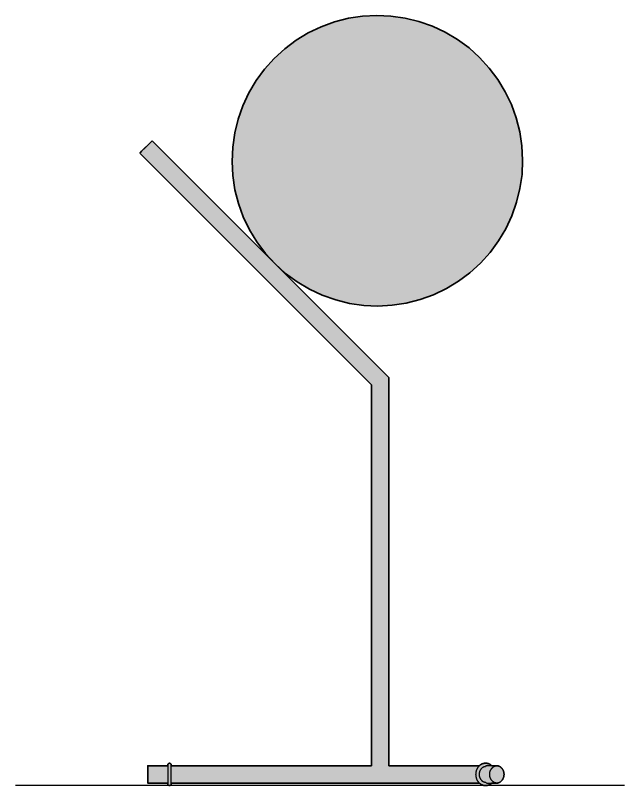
# Model space of a CAD drawing. Header units: millimetres. Extents: x -29 to 1025, y 62 to 1144.
# Drawn here: x 606 to 1025, y 614 to 1144 of the extents above; entities that cross this region are included whole.
import ezdxf

# ---------------------------------------------------------------- set-up
doc = ezdxf.new("R2010")
doc.units = ezdxf.units.MM
doc.layers.add('Blocks', color=7, linetype='Continuous')
doc.layers.add('Blocks$Fill', color=7, linetype='Continuous', true_color=0xffffff)
for name, color, linetype, lineweight, true_color in [('Blocks$Inner', 7, 'Continuous', 25, 0x007f00), ('Blocks$Outline', 7, 'Continuous', 35, 0xff3f3f), ('Groud', 7, 'Continuous', 25, 0x243775)]:
    doc.layers.add(name, color=color, linetype=linetype, lineweight=lineweight, true_color=true_color)

# ---------------------------------------------------------------- blocks, each defined once
blk = doc.blocks.new('IC T1 High Table Lamp Side')
at = {"layer": 'Blocks$Fill'}
blk.add_hatch(color=256, dxfattribs=at).paths.add_polyline_path([(85.75, 435.31), (85.59, 435.15), (245.07, 275.68), (245.07, 13.67), (107.27, 13.67), (107.27, 14.17), (107.25, 14.4), (107.18, 14.63), (107.07, 14.84), (106.92, 15.02), (106.74, 15.17), (106.53, 15.28), (106.31, 15.35), (106.07, 15.37), (105.84, 15.35), (105.61, 15.28), (105.4, 15.17), (105.22, 15.02), (105.07, 14.84), (104.96, 14.63), (104.89, 14.4), (104.87, 14.17), (104.87, 14.16), (104.87, 13.67), (91.07, 13.67), (91.07, 13.66), (91.07, 1.67), (91.07, 1.67), (104.87, 1.67), (104.87, 1.17), (104.87, 1.17), (104.89, 0.94), (104.96, 0.71), (105.07, 0.5), (105.22, 0.32), (105.4, 0.17), (105.61, 0.06), (105.84, -0.01), (106.07, -0.03), (106.31, -0.01), (106.53, 0.06), (106.74, 0.17), (106.92, 0.32), (107.07, 0.5), (107.18, 0.71), (107.25, 0.94), (107.27, 1.17), (107.27, 1.17), (107.27, 1.67), (251.05, 1.67), (251.08, 1.67), (319.3, 1.67), (319.4, 1.57), (319.42, 1.56), (319.43, 1.55), (319.55, 1.45), (319.67, 1.35), (319.68, 1.34), (319.7, 1.33), (319.82, 1.24), (320.02, 1.1), (320.03, 1.09), (320.05, 1.07), (320.18, 0.99), (320.3, 0.91), (320.32, 0.9), (320.34, 0.89), (320.47, 0.81), (320.6, 0.74), (320.61, 0.73), (320.63, 0.72), (320.76, 0.65), (320.89, 0.58), (320.91, 0.58), (320.93, 0.57), (321.06, 0.51), (321.2, 0.45), (321.21, 0.44), (321.23, 0.43), (321.37, 0.38), (321.51, 0.33), (321.52, 0.32), (321.54, 0.32), (321.68, 0.27), (321.82, 0.23), (321.84, 0.22), (321.86, 0.22), (322, 0.18), (322.14, 0.14), (322.16, 0.14), (322.17, 0.14), (322.29, 0.11), (322.57, 0.06), (322.59, 0.05), (322.61, 0.05), (322.76, 0.03), (322.9, 0.01), (322.92, 0.01), (322.94, 0), (323.08, -0.01), (323.23, -0.02), (323.24, -0.02), (323.26, -0.02), (323.41, -0.03), (323.55, -0.03), (323.57, -0.03), (323.59, -0.03), (323.74, -0.03), (323.88, -0.02), (323.9, -0.02), (323.92, -0.02), (324.06, -0.01), (324.21, 0), (324.22, 0.01), (324.24, 0.01), (324.39, 0.03), (324.53, 0.05), (324.55, 0.05), (324.57, 0.06), (324.68, 0.08), (324.97, 0.14), (324.99, 0.14), (325, 0.14), (325.14, 0.18), (325.29, 0.22), (325.3, 0.22), (325.32, 0.23), (325.46, 0.27), (325.6, 0.32), (325.62, 0.32), (325.63, 0.33), (325.77, 0.38), (325.91, 0.43), (325.93, 0.44), (325.94, 0.45), (326.08, 0.51), (326.22, 0.57), (326.23, 0.58), (326.25, 0.58), (326.38, 0.65), (326.51, 0.72), (326.53, 0.73), (326.55, 0.74), (326.67, 0.81), (326.81, 0.89), (326.82, 0.9), (326.84, 0.91), (326.96, 0.99), (327.09, 1.07), (327.11, 1.09), (327.12, 1.1), (327.2, 1.15), (327.45, 1.33), (327.46, 1.34), (327.48, 1.35), (327.59, 1.45), (327.71, 1.55), (327.73, 1.56), (327.74, 1.57), (327.85, 1.67), (331.07, 1.67), (331.24, 1.67), (331.41, 1.68), (331.58, 1.69), (331.75, 1.72), (331.92, 1.74), (332.08, 1.78), (332.24, 1.82), (332.4, 1.86), (332.56, 1.92), (332.72, 1.97), (332.87, 2.03), (333.02, 2.1), (333.17, 2.17), (333.32, 2.25), (333.46, 2.33), (333.6, 2.42), (333.74, 2.52), (333.88, 2.61), (334.01, 2.72), (334.14, 2.82), (334.27, 2.93), (334.39, 3.05), (334.52, 3.17), (334.63, 3.29), (334.75, 3.42), (334.86, 3.55), (334.97, 3.69), (335.07, 3.83), (335.17, 3.97), (335.27, 4.12), (335.36, 4.27), (335.45, 4.42), (335.53, 4.58), (335.61, 4.74), (335.69, 4.91), (335.76, 5.07), (335.83, 5.24), (335.89, 5.41), (335.95, 5.59), (336, 5.77), (336.05, 5.95), (336.1, 6.13), (336.14, 6.32), (336.17, 6.5), (336.2, 6.69), (336.22, 6.88), (336.24, 7.08), (336.26, 7.27), (336.27, 7.47), (336.27, 7.67), (336.27, 7.86), (336.26, 8.06), (336.24, 8.26), (336.22, 8.45), (336.2, 8.64), (336.17, 8.83), (336.14, 9.02), (336.1, 9.2), (336.05, 9.39), (336, 9.57), (335.95, 9.74), (335.89, 9.92), (335.83, 10.09), (335.76, 10.26), (335.69, 10.43), (335.61, 10.59), (335.53, 10.75), (335.45, 10.91), (335.36, 11.06), (335.27, 11.21), (335.17, 11.36), (335.07, 11.5), (334.97, 11.64), (334.86, 11.78), (334.75, 11.91), (334.63, 12.04), (334.52, 12.16), (334.39, 12.28), (334.27, 12.4), (334.14, 12.51), (334.01, 12.62), (333.88, 12.72), (333.74, 12.82), (333.6, 12.91), (333.46, 13), (333.32, 13.08), (333.17, 13.16), (333.02, 13.23), (332.87, 13.3), (332.72, 13.36), (332.56, 13.42), (332.4, 13.47), (332.24, 13.51), (332.08, 13.55), (331.92, 13.59), (331.75, 13.62), (331.58, 13.64), (331.41, 13.65), (331.24, 13.66), (331.07, 13.67), (327.85, 13.67), (327.74, 13.77), (327.73, 13.78), (327.71, 13.79), (327.59, 13.89), (327.48, 13.98), (327.46, 14), (327.45, 14.01), (327.33, 14.09), (327.12, 14.24), (327.11, 14.25), (327.09, 14.26), (326.97, 14.35), (326.84, 14.43), (326.82, 14.44), (326.81, 14.45), (326.68, 14.52), (326.55, 14.6), (326.53, 14.61), (326.51, 14.62), (326.38, 14.68), (326.25, 14.75), (326.23, 14.76), (326.22, 14.77), (326.08, 14.83), (325.94, 14.89), (325.93, 14.9), (325.91, 14.9), (325.77, 14.96), (325.63, 15.01), (325.62, 15.02), (325.6, 15.02), (325.46, 15.07), (325.32, 15.11), (325.3, 15.12), (325.29, 15.12), (325.15, 15.16), (325, 15.19), (324.98, 15.2), (324.97, 15.2), (324.85, 15.23), (324.57, 15.28), (324.55, 15.29), (324.53, 15.29), (324.39, 15.31), (324.24, 15.33), (324.22, 15.33), (324.21, 15.33), (324.06, 15.35), (323.92, 15.36), (323.9, 15.36), (323.88, 15.36), (323.73, 15.36), (323.59, 15.37), (323.57, 15.37), (323.55, 15.37), (323.41, 15.36), (323.26, 15.36), (323.24, 15.36), (323.23, 15.36), (323.08, 15.35), (322.94, 15.33), (322.92, 15.33), (322.9, 15.33), (322.75, 15.31), (322.61, 15.29), (322.59, 15.29), (322.57, 15.28), (322.46, 15.26), (322.17, 15.2), (322.16, 15.2), (322.14, 15.19), (322, 15.16), (321.86, 15.12), (321.84, 15.12), (321.82, 15.11), (321.68, 15.07), (321.54, 15.02), (321.52, 15.02), (321.51, 15.01), (321.37, 14.96), (321.23, 14.9), (321.21, 14.9), (321.2, 14.89), (321.06, 14.83), (320.93, 14.77), (320.91, 14.76), (320.89, 14.75), (320.76, 14.68), (320.63, 14.62), (320.61, 14.61), (320.6, 14.6), (320.47, 14.52), (320.34, 14.45), (320.32, 14.44), (320.3, 14.43), (320.18, 14.35), (320.05, 14.26), (320.03, 14.25), (320.02, 14.24), (319.94, 14.19), (319.7, 14.01), (319.68, 14), (319.67, 13.98), (319.55, 13.89), (319.43, 13.79), (319.42, 13.78), (319.4, 13.77), (319.29, 13.67), (319.29, 13.67), (257.07, 13.67), (257.07, 280.65), (180.17, 357.55), (185.97, 352.34), (193.87, 346.53), (202.31, 341.52), (211.2, 337.36), (220.46, 334.09), (229.98, 331.75), (239.7, 330.35), (249.5, 329.91), (259.3, 330.43), (269, 331.91), (278.51, 334.34), (287.74, 337.68), (296.59, 341.92), (304.99, 347), (312.84, 352.88), (320.09, 359.5), (326.65, 366.8), (332.46, 374.7), (337.47, 383.14), (341.63, 392.03), (344.89, 401.29), (347.24, 410.82), (348.64, 420.53), (349.08, 430.33), (348.55, 440.13), (347.07, 449.83), (344.65, 459.34), (341.3, 468.57), (337.07, 477.42), (331.99, 485.82), (326.11, 493.67), (319.49, 500.92), (312.19, 507.48), (304.28, 513.29), (295.84, 518.3), (286.95, 522.46), (277.7, 525.72), (268.17, 528.07), (258.46, 529.47), (248.65, 529.91), (238.85, 529.38), (229.15, 527.9), (219.64, 525.48), (210.42, 522.13), (201.56, 517.9), (193.17, 512.82), (185.31, 506.94), (178.07, 500.32), (171.51, 493.02), (165.69, 485.11), (160.69, 476.67), (156.53, 467.78), (153.26, 458.53), (150.92, 449), (149.52, 439.29), (149.08, 429.48), (149.6, 419.68), (151.08, 409.98), (153.51, 400.47), (156.85, 391.25), (161.09, 382.39), (166.17, 374), (172.05, 366.14), (177.05, 360.66), (94.07, 443.63), (93.83, 443.4), (93.81, 443.37), (93.8, 443.36), (92.48, 442.04), (92.44, 442), (90.82, 440.38), (89.97, 439.53), (89.83, 439.39), (89.69, 439.25), (89.55, 439.11), (89.41, 438.97), (88.92, 438.48), (88.87, 438.44), (88.63, 438.19), (88.62, 438.18), (88.49, 438.05), (88.24, 437.8), (86.83, 436.39), (86.55, 436.11), (86.43, 435.99), (86.41, 435.97), (86.08, 435.64), (85.95, 435.51), (85.76, 435.32)], flags=0)
at = {"layer": 'Blocks$Inner'}
for points in [[(149.08, 429.48), (149.6, 419.68), (151.08, 409.98), (153.51, 400.47), (156.85, 391.25), (161.09, 382.39), (166.17, 374), (172.05, 366.14), (178.67, 358.9), (185.97, 352.34), (193.87, 346.53), (202.31, 341.52), (211.2, 337.36), (220.46, 334.09), (229.98, 331.75), (239.7, 330.35), (249.5, 329.91), (259.3, 330.43), (269, 331.91), (278.51, 334.34), (287.74, 337.68), (296.59, 341.92), (304.99, 347), (312.84, 352.88), (320.09, 359.5), (326.65, 366.8), (332.46, 374.7), (337.47, 383.14), (341.63, 392.03), (344.89, 401.29), (347.24, 410.82), (348.64, 420.53), (349.08, 430.33), (348.55, 440.13), (347.07, 449.83), (344.65, 459.34), (341.3, 468.57), (337.07, 477.42), (331.99, 485.82), (326.11, 493.67), (319.49, 500.92), (312.19, 507.48), (304.28, 513.29), (295.84, 518.3), (286.95, 522.46), (277.7, 525.72), (268.17, 528.07), (258.46, 529.47), (248.65, 529.91), (238.85, 529.38), (229.15, 527.9), (219.64, 525.48), (210.42, 522.13), (201.56, 517.9), (193.17, 512.82), (185.31, 506.94), (178.07, 500.32), (171.51, 493.02), (165.69, 485.11), (160.69, 476.67), (156.53, 467.78), (153.26, 458.53), (150.92, 449), (149.52, 439.29)], [(104.87, 1.17), (104.87, 1.17), (104.89, 0.94), (104.96, 0.71), (105.07, 0.5), (105.22, 0.32), (105.4, 0.17), (105.61, 0.06), (105.84, -0.01), (106.07, -0.03), (106.31, -0.01), (106.53, 0.06), (106.74, 0.17), (106.92, 0.32), (107.07, 0.5), (107.18, 0.71), (107.25, 0.94), (107.27, 1.17), (107.27, 1.17), (107.27, 1.2), (107.27, 1.23), (107.27, 1.28), (107.27, 1.35), (107.27, 1.43), (107.27, 1.53), (107.27, 1.64), (107.27, 1.77), (107.27, 1.91), (107.27, 2.06), (107.27, 2.23), (107.27, 2.41), (107.27, 2.61), (107.27, 2.81), (107.27, 3.03), (107.27, 3.26), (107.27, 3.5), (107.27, 3.75), (107.27, 4.01), (107.27, 4.28), (107.27, 4.55), (107.27, 4.84), (107.27, 5.13), (107.27, 5.42), (107.27, 5.73), (107.27, 6.03), (107.27, 6.34), (107.27, 6.66), (107.27, 6.97), (107.27, 7.29), (107.27, 7.61), (107.27, 7.93), (107.27, 8.25), (107.27, 8.56), (107.27, 8.88), (107.27, 9.19), (107.27, 9.5), (107.27, 9.8), (107.27, 10.1), (107.27, 10.39), (107.27, 10.68), (107.27, 10.96), (107.27, 11.23), (107.27, 11.49), (107.27, 11.75), (107.27, 11.99), (107.27, 12.22), (107.27, 12.45), (107.27, 12.66), (107.27, 12.85), (107.27, 13.04), (107.27, 13.21), (107.27, 13.37), (107.27, 13.52), (107.27, 13.65), (107.27, 13.77), (107.27, 13.87), (107.27, 13.96), (107.27, 14.03), (107.27, 14.09), (107.27, 14.13), (107.27, 14.16), (107.27, 14.17), (107.25, 14.4), (107.18, 14.63), (107.07, 14.84), (106.92, 15.02), (106.74, 15.17), (106.53, 15.28), (106.31, 15.35), (106.07, 15.37), (105.84, 15.35), (105.61, 15.28), (105.4, 15.17), (105.22, 15.02), (105.07, 14.84), (104.96, 14.63), (104.89, 14.4), (104.87, 14.17), (104.87, 14.16), (104.87, 14.13), (104.87, 14.09), (104.87, 14.03), (104.87, 13.96), (104.87, 13.87), (104.87, 13.77), (104.87, 13.65), (104.87, 13.52), (104.87, 13.37), (104.87, 13.21), (104.87, 13.04), (104.87, 12.85), (104.87, 12.66), (104.87, 12.45), (104.87, 12.22), (104.87, 11.99), (104.87, 11.75), (104.87, 11.49), (104.87, 11.23), (104.87, 10.96), (104.87, 10.68), (104.87, 10.39), (104.87, 10.1), (104.87, 9.8), (104.87, 9.5), (104.87, 9.19), (104.87, 8.88), (104.87, 8.56), (104.87, 8.25), (104.87, 7.93), (104.87, 7.61), (104.87, 7.29), (104.87, 6.97), (104.87, 6.66), (104.87, 6.34), (104.87, 6.03), (104.87, 5.73), (104.87, 5.42), (104.87, 5.13), (104.87, 4.84), (104.87, 4.55), (104.87, 4.28), (104.87, 4.01), (104.87, 3.75), (104.87, 3.5), (104.87, 3.26), (104.87, 3.03), (104.87, 2.81), (104.87, 2.61), (104.87, 2.41), (104.87, 2.23), (104.87, 2.06), (104.87, 1.91), (104.87, 1.77), (104.87, 1.64), (104.87, 1.53), (104.87, 1.43), (104.87, 1.35), (104.87, 1.28), (104.87, 1.23), (104.87, 1.2)]]:
    blk.add_lwpolyline(points, close=True, dxfattribs=at)
for points in [[(319.29, 13.67), (257.07, 13.67), (257.07, 280.65), (94.07, 443.63), (93.83, 443.4), (93.81, 443.37), (93.8, 443.36), (92.48, 442.04), (92.44, 442), (90.82, 440.38), (89.97, 439.53), (89.83, 439.39), (89.69, 439.25), (89.55, 439.11), (89.41, 438.97), (88.92, 438.48), (88.87, 438.44), (88.62, 438.18), (88.49, 438.05), (88.24, 437.8), (86.83, 436.39), (86.55, 436.11), (86.43, 435.99), (86.41, 435.97), (86.08, 435.64), (85.95, 435.51), (85.76, 435.32), (85.75, 435.31), (85.59, 435.15), (245.07, 275.68), (245.07, 13.67), (107.27, 13.67)], [(104.87, 13.67), (91.07, 13.66), (91.07, 12.82), (91.07, 10.14), (91.07, 10.09), (91.07, 9.92), (91.07, 9.74), (91.07, 9.57), (91.07, 9.39), (91.07, 9.2), (91.07, 8.06), (91.07, 7.86), (91.07, 7.67), (91.07, 7.47), (91.07, 7.27), (91.07, 7.08), (91.07, 6.88), (91.07, 6.69), (91.07, 6.5), (91.07, 6.32), (91.07, 6.13), (91.07, 5.95), (91.07, 5.77), (91.07, 5.59), (91.07, 5.41), (91.07, 5.24), (91.07, 5.18), (91.07, 1.67), (104.87, 1.67)], [(327.85, 13.67), (327.74, 13.77), (327.73, 13.78), (327.71, 13.79), (327.59, 13.89), (327.48, 13.98), (327.46, 14), (327.45, 14.01), (327.33, 14.09), (327.2, 14.19), (327.11, 14.25), (327.09, 14.26), (326.97, 14.35), (326.84, 14.43), (326.82, 14.44), (326.81, 14.45), (326.68, 14.52), (326.53, 14.61), (326.51, 14.62), (326.38, 14.68), (326.25, 14.75), (326.22, 14.77), (326.08, 14.83), (325.93, 14.9), (325.91, 14.9), (325.77, 14.96), (325.63, 15.01), (325.6, 15.02), (325.46, 15.07), (325.32, 15.11), (325.29, 15.12), (325.15, 15.16), (325, 15.19), (324.97, 15.2), (324.85, 15.23), (324.78, 15.24), (324.68, 15.26), (324.57, 15.28), (324.53, 15.29), (324.39, 15.31), (324.24, 15.33), (324.21, 15.33), (324.06, 15.35), (323.92, 15.36), (323.88, 15.36), (323.73, 15.36), (323.59, 15.37), (323.55, 15.37), (323.41, 15.36), (323.26, 15.36), (323.23, 15.36), (323.08, 15.35), (322.94, 15.33), (322.9, 15.33), (322.75, 15.31), (322.61, 15.29), (322.57, 15.28), (322.46, 15.26), (322.37, 15.24), (322.29, 15.23), (322.16, 15.2), (322.14, 15.19), (322, 15.16), (321.86, 15.12), (321.82, 15.11), (321.68, 15.07), (321.54, 15.02), (321.51, 15.01), (321.37, 14.96), (321.23, 14.9), (321.2, 14.89), (321.06, 14.83), (320.91, 14.76), (320.89, 14.75), (320.76, 14.68), (320.63, 14.62), (320.6, 14.6), (320.47, 14.52), (320.34, 14.45), (320.32, 14.44), (320.3, 14.43), (320.18, 14.35), (320.05, 14.26), (320.02, 14.24), (319.94, 14.19), (319.81, 14.09), (319.7, 14.01), (319.68, 14), (319.67, 13.98), (319.55, 13.89), (319.43, 13.79), (319.42, 13.78), (319.4, 13.77), (319.29, 13.67), (319.17, 13.56), (319.16, 13.55), (319.15, 13.54), (319.04, 13.43), (318.93, 13.32), (318.92, 13.31), (318.9, 13.29), (318.8, 13.18), (318.69, 13.06), (318.68, 13.05), (318.67, 13.04), (318.57, 12.91), (318.47, 12.79), (318.46, 12.78), (318.45, 12.76), (318.35, 12.64), (318.26, 12.51), (318.25, 12.5), (318.24, 12.48), (318.15, 12.36), (318.06, 12.22), (318.04, 12.19), (317.96, 12.06), (317.87, 11.91), (317.86, 11.9), (317.85, 11.88), (317.78, 11.74), (317.7, 11.6), (317.69, 11.58), (317.68, 11.56), (317.61, 11.42), (317.54, 11.27), (317.53, 11.26), (317.52, 11.24), (317.45, 11.08), (317.39, 10.94), (317.39, 10.92), (317.38, 10.9), (317.32, 10.75), (317.26, 10.6), (317.25, 10.56), (317.23, 10.52), (317.18, 10.37), (317.13, 10.21), (317.12, 10.2), (317.12, 10.18), (317.07, 10.01), (317.03, 9.87), (317.02, 9.85), (317.02, 9.83), (316.98, 9.66), (316.94, 9.51), (316.94, 9.49), (316.93, 9.47), (316.9, 9.31), (316.87, 9.15), (316.87, 9.13), (316.87, 9.11), (316.84, 8.94), (316.82, 8.79), (316.82, 8.77), (316.81, 8.75), (316.8, 8.59), (316.78, 8.42), (316.78, 8.4), (316.77, 8.38), (316.76, 8.23), (316.75, 8.06), (316.75, 8.04), (316.75, 8.02), (316.75, 7.86), (316.74, 7.69), (316.74, 7.67), (316.74, 7.65), (316.75, 7.48), (316.75, 7.32), (316.75, 7.3), (316.75, 7.28), (316.76, 7.11), (316.77, 6.95), (316.78, 6.94), (316.78, 6.91), (316.8, 6.75), (316.81, 6.59), (316.82, 6.57), (316.82, 6.55), (316.84, 6.4), (316.87, 6.23), (316.87, 6.21), (316.87, 6.19), (316.9, 6.03), (316.93, 5.87), (316.94, 5.85), (316.94, 5.83), (316.98, 5.67), (317.02, 5.51), (317.02, 5.49), (317.03, 5.47), (317.07, 5.32), (317.12, 5.16), (317.12, 5.14), (317.13, 5.12), (317.18, 4.97), (317.23, 4.82), (317.25, 4.77), (317.26, 4.74), (317.32, 4.58), (317.38, 4.43), (317.39, 4.42), (317.39, 4.4), (317.45, 4.26), (317.52, 4.1), (317.53, 4.08), (317.54, 4.06), (317.61, 3.92), (317.68, 3.78), (317.69, 3.76), (317.7, 3.74), (317.78, 3.6), (317.85, 3.46), (317.86, 3.44), (317.87, 3.43), (317.96, 3.28), (318.04, 3.15), (318.05, 3.14), (318.06, 3.12), (318.15, 2.98), (318.24, 2.86), (318.25, 2.84), (318.26, 2.83), (318.35, 2.7), (318.45, 2.57), (318.46, 2.56), (318.47, 2.54), (318.57, 2.43), (318.67, 2.3), (318.68, 2.29), (318.69, 2.28), (318.8, 2.16), (318.9, 2.05), (318.92, 2.03), (318.93, 2.02), (319.04, 1.91), (319.15, 1.8), (319.16, 1.79), (319.17, 1.78), (319.29, 1.67), (319.4, 1.57), (319.42, 1.56), (319.43, 1.55), (319.55, 1.45), (319.67, 1.35), (319.68, 1.34), (319.7, 1.33), (319.82, 1.24), (319.94, 1.15), (320.03, 1.09), (320.05, 1.07), (320.18, 0.99), (320.3, 0.91), (320.32, 0.9), (320.34, 0.89), (320.47, 0.81), (320.61, 0.73), (320.63, 0.72), (320.76, 0.65), (320.89, 0.58), (320.93, 0.57), (321.06, 0.51), (321.21, 0.44), (321.23, 0.43), (321.37, 0.38), (321.51, 0.33), (321.54, 0.32), (321.68, 0.27), (321.84, 0.22), (321.86, 0.22), (322, 0.18), (322.14, 0.14), (322.17, 0.14), (322.29, 0.11), (322.37, 0.1), (322.46, 0.08), (322.59, 0.05), (322.61, 0.05), (322.76, 0.03), (322.9, 0.01), (322.94, 0), (323.08, -0.01), (323.23, -0.02), (323.26, -0.02), (323.41, -0.03), (323.55, -0.03), (323.59, -0.03), (323.74, -0.03), (323.88, -0.02), (323.92, -0.02), (324.06, -0.01), (324.21, 0), (324.24, 0.01), (324.39, 0.03), (324.53, 0.05), (324.57, 0.06), (324.68, 0.08), (324.78, 0.1), (324.85, 0.11), (324.97, 0.14), (325, 0.14), (325.14, 0.18), (325.29, 0.22), (325.32, 0.23), (325.46, 0.27), (325.62, 0.32), (325.63, 0.33), (325.77, 0.38), (325.91, 0.43), (325.94, 0.45), (326.08, 0.51), (326.23, 0.58), (326.25, 0.58), (326.38, 0.65), (326.51, 0.72), (326.55, 0.74), (326.67, 0.81), (326.81, 0.89), (326.82, 0.9), (326.84, 0.91), (326.96, 0.99), (327.09, 1.07), (327.12, 1.1), (327.2, 1.15), (327.33, 1.24), (327.45, 1.33), (327.46, 1.34), (327.48, 1.35), (327.59, 1.45), (327.71, 1.55), (327.73, 1.56), (327.74, 1.57), (327.85, 1.67)], [(323.52, 12.97), (323.46, 12.97), (323.35, 12.96), (323.23, 12.95), (323.12, 12.94), (323.01, 12.93), (322.9, 12.91), (322.85, 12.9), (322.79, 12.89), (322.68, 12.86), (322.57, 12.83), (322.46, 12.8), (322.35, 12.76), (322.24, 12.72), (322.13, 12.68), (322.03, 12.63), (321.92, 12.59), (321.82, 12.53), (321.72, 12.48), (321.61, 12.42), (321.52, 12.36), (321.42, 12.3), (321.34, 12.25), (321.3, 12.22), (321.21, 12.15), (321.11, 12.08), (321.02, 12), (320.93, 11.92), (320.84, 11.84), (320.75, 11.75), (320.67, 11.66), (320.58, 11.57), (320.5, 11.48), (320.42, 11.39), (320.34, 11.29), (320.26, 11.19), (320.19, 11.09), (320.12, 10.98), (320.05, 10.88), (319.99, 10.77), (319.92, 10.66), (319.86, 10.55), (319.8, 10.44), (319.74, 10.33), (319.68, 10.21), (319.63, 10.09), (319.58, 9.98), (319.53, 9.85), (319.49, 9.75), (319.46, 9.65), (319.42, 9.52), (319.38, 9.39), (319.34, 9.27), (319.31, 9.14), (319.28, 9.01), (319.26, 8.88), (319.23, 8.74), (319.21, 8.61), (319.19, 8.48), (319.18, 8.35), (319.16, 8.21), (319.15, 8.07), (319.15, 7.94), (319.14, 7.8), (319.14, 7.67), (319.14, 7.54), (319.15, 7.4), (319.15, 7.27), (319.16, 7.13), (319.18, 6.99), (319.19, 6.86), (319.21, 6.73), (319.23, 6.6), (319.26, 6.46), (319.28, 6.33), (319.31, 6.2), (319.34, 6.07), (319.38, 5.95), (319.42, 5.82), (319.46, 5.69), (319.49, 5.59), (319.53, 5.49), (319.58, 5.36), (319.63, 5.25), (319.68, 5.13), (319.74, 5.01), (319.8, 4.9), (319.85, 4.79), (319.92, 4.67), (319.98, 4.57), (320.05, 4.46), (320.12, 4.36), (320.19, 4.25), (320.26, 4.15), (320.34, 4.05), (320.42, 3.95), (320.5, 3.86), (320.58, 3.77), (320.67, 3.67), (320.75, 3.59), (320.84, 3.5), (320.93, 3.42), (321.02, 3.34), (321.11, 3.26), (321.21, 3.19), (321.3, 3.12), (321.34, 3.09), (321.41, 3.04), (321.52, 2.98), (321.61, 2.92), (321.72, 2.86), (321.82, 2.81), (321.92, 2.75), (322.03, 2.71), (322.13, 2.66), (322.24, 2.62), (322.35, 2.58), (322.46, 2.54), (322.57, 2.51), (322.68, 2.48), (322.79, 2.45), (322.85, 2.44), (322.9, 2.43), (323.01, 2.41), (323.12, 2.4), (323.23, 2.39), (323.35, 2.38), (323.46, 2.37), (323.57, 2.37), (323.63, 2.37)], [(324.42, 1.67), (331.07, 1.67), (331.24, 1.67), (331.41, 1.68), (331.58, 1.69), (331.75, 1.72), (331.92, 1.74), (332.08, 1.78), (332.24, 1.82), (332.4, 1.86), (332.56, 1.92), (332.72, 1.97), (332.87, 2.03), (333.02, 2.1), (333.17, 2.17), (333.32, 2.25), (333.46, 2.33), (333.6, 2.42), (333.74, 2.52), (333.88, 2.61), (334.01, 2.72), (334.14, 2.82), (334.27, 2.93), (334.39, 3.05), (334.52, 3.17), (334.63, 3.29), (334.75, 3.42), (334.86, 3.55), (334.97, 3.69), (335.07, 3.83), (335.17, 3.97), (335.27, 4.12), (335.36, 4.27), (335.45, 4.42), (335.53, 4.58), (335.61, 4.74), (335.69, 4.91), (335.76, 5.07), (335.83, 5.24), (335.89, 5.41), (335.95, 5.59), (336, 5.77), (336.05, 5.95), (336.1, 6.13), (336.14, 6.32), (336.17, 6.5), (336.2, 6.69), (336.22, 6.88), (336.24, 7.08), (336.26, 7.27), (336.27, 7.47), (336.27, 7.67), (336.27, 7.86), (336.26, 8.06), (336.24, 8.26), (336.22, 8.45), (336.2, 8.64), (336.17, 8.83), (336.14, 9.02), (336.1, 9.2), (336.05, 9.39), (336, 9.57), (335.95, 9.74), (335.89, 9.92), (335.83, 10.09), (335.76, 10.26), (335.69, 10.43), (335.61, 10.59), (335.53, 10.75), (335.45, 10.91), (335.36, 11.06), (335.27, 11.21), (335.17, 11.36), (335.07, 11.5), (334.97, 11.64), (334.86, 11.78), (334.75, 11.91), (334.63, 12.04), (334.52, 12.16), (334.39, 12.28), (334.27, 12.4), (334.14, 12.51), (334.01, 12.62), (333.88, 12.72), (333.74, 12.82), (333.6, 12.91), (333.46, 13), (333.32, 13.08), (333.17, 13.16), (333.02, 13.23), (332.87, 13.3), (332.72, 13.36), (332.56, 13.42), (332.4, 13.47), (332.24, 13.51), (332.08, 13.55), (331.92, 13.59), (331.75, 13.62), (331.58, 13.64), (331.41, 13.65), (331.24, 13.66), (331.07, 13.67), (324.24, 13.67)], [(331.41, 1.67), (331.24, 1.68), (331.07, 1.69), (330.91, 1.72), (330.74, 1.74), (330.58, 1.78), (330.42, 1.82), (330.26, 1.86), (330.1, 1.92), (329.94, 1.97), (329.79, 2.03), (329.64, 2.1), (329.49, 2.17), (329.34, 2.25), (329.2, 2.33), (329.05, 2.42), (328.91, 2.52), (328.78, 2.61), (328.65, 2.72), (328.51, 2.82), (328.39, 2.93), (328.26, 3.05), (328.14, 3.17), (328.02, 3.29), (327.91, 3.42), (327.8, 3.55), (327.69, 3.69), (327.59, 3.83), (327.49, 3.97), (327.39, 4.12), (327.3, 4.27), (327.21, 4.42), (327.13, 4.58), (327.04, 4.74), (326.97, 4.91), (326.9, 5.07), (326.83, 5.24), (326.77, 5.41), (326.71, 5.59), (326.65, 5.77), (326.6, 5.95), (326.56, 6.13), (326.52, 6.32), (326.49, 6.5), (326.46, 6.69), (326.43, 6.88), (326.41, 7.08), (326.4, 7.27), (326.39, 7.47), (326.39, 7.67), (326.39, 7.86), (326.4, 8.06), (326.41, 8.26), (326.43, 8.45), (326.46, 8.64), (326.49, 8.83), (326.52, 9.02), (326.56, 9.2), (326.6, 9.39), (326.65, 9.57), (326.71, 9.74), (326.77, 9.92), (326.83, 10.09), (326.9, 10.26), (326.97, 10.43), (327.04, 10.59), (327.13, 10.75), (327.21, 10.91), (327.3, 11.06), (327.39, 11.21), (327.49, 11.36), (327.59, 11.5), (327.69, 11.64), (327.8, 11.78), (327.91, 11.91), (328.02, 12.04), (328.14, 12.16), (328.26, 12.28), (328.39, 12.4), (328.51, 12.51), (328.65, 12.62), (328.78, 12.72), (328.91, 12.82), (329.05, 12.91), (329.2, 13), (329.34, 13.08), (329.49, 13.16), (329.64, 13.23), (329.79, 13.3), (329.94, 13.36), (330.1, 13.42), (330.26, 13.47), (330.42, 13.51), (330.58, 13.55), (330.74, 13.59), (330.91, 13.62), (331.07, 13.64), (331.24, 13.65), (331.41, 13.66)], [(107.27, 1.67), (251.05, 1.67), (251.08, 1.67), (319.3, 1.67)]]:
    blk.add_lwpolyline(points, dxfattribs=at)
for centre, start, end in [((324.28, 12.9), 87.6576, 175.175), ((324.39, 2.44), 184.825, 272.3424)]:
    blk.add_arc(centre, 0.764, start, end, dxfattribs=at)
at = {"layer": 'Blocks$Outline'}
for points in [[(180.17, 357.55), (185.97, 352.34), (193.87, 346.53), (202.31, 341.52), (211.2, 337.36), (220.46, 334.09), (229.98, 331.75), (239.7, 330.35), (249.5, 329.91), (259.3, 330.43), (269, 331.91), (278.51, 334.34), (287.74, 337.68), (296.59, 341.92), (304.99, 347), (312.84, 352.88), (320.09, 359.5), (326.65, 366.8), (332.46, 374.7), (337.47, 383.14), (341.63, 392.03), (344.89, 401.29), (347.24, 410.82), (348.64, 420.53), (349.08, 430.33), (348.55, 440.13), (347.07, 449.83), (344.65, 459.34), (341.3, 468.57), (337.07, 477.42), (331.99, 485.82), (326.11, 493.67), (319.49, 500.92), (312.19, 507.48), (304.28, 513.29), (295.84, 518.3), (286.95, 522.46), (277.7, 525.72), (268.17, 528.07), (258.46, 529.47), (248.65, 529.91), (238.85, 529.38), (229.15, 527.9), (219.64, 525.48), (210.42, 522.13), (201.56, 517.9), (193.17, 512.82), (185.31, 506.94), (178.07, 500.32), (171.51, 493.02), (165.69, 485.11), (160.69, 476.67), (156.53, 467.78), (153.26, 458.53), (150.92, 449), (149.52, 439.29), (149.08, 429.48)], [(90.82, 440.38), (89.97, 439.53)], [(92.44, 442), (90.82, 440.38)], [(92.48, 442.04), (92.44, 442)], [(93.8, 443.36), (92.48, 442.04)], [(93.81, 443.37), (93.8, 443.36)], [(93.83, 443.4), (93.81, 443.37)], [(94.07, 443.63), (93.83, 443.4)], [(177.05, 360.66), (94.07, 443.63)], [(85.75, 435.31), (85.59, 435.15)], [(85.59, 435.15), (245.07, 275.68)], [(85.76, 435.32), (85.75, 435.31)], [(85.95, 435.51), (85.76, 435.32)], [(86.08, 435.64), (85.95, 435.51)], [(86.41, 435.97), (86.08, 435.64)], [(86.43, 435.99), (86.41, 435.97)], [(86.55, 436.11), (86.43, 435.99)], [(86.83, 436.39), (86.55, 436.11)], [(88.24, 437.8), (86.83, 436.39)], [(88.49, 438.05), (88.24, 437.8)], [(88.62, 438.18), (88.49, 438.05)], [(88.63, 438.19), (88.62, 438.18)], [(88.87, 438.44), (88.63, 438.19)], [(88.92, 438.48), (88.87, 438.44)], [(89.41, 438.97), (88.92, 438.48)], [(89.55, 439.11), (89.41, 438.97)], [(89.69, 439.25), (89.55, 439.11)], [(89.83, 439.39), (89.69, 439.25)], [(89.97, 439.53), (89.83, 439.39)], [(149.08, 429.48), (149.6, 419.68), (151.08, 409.98), (153.51, 400.47), (156.85, 391.25), (161.09, 382.39), (166.17, 374), (172.05, 366.14), (177.05, 360.66)], [(257.07, 280.65), (180.17, 357.55)], [(245.07, 275.68), (245.07, 13.67)], [(257.07, 13.67), (257.07, 280.65)], [(104.87, 13.67), (91.07, 13.67), (91.07, 13.66), (91.07, 12.82), (91.07, 10.14), (91.07, 10.09), (91.07, 9.92), (91.07, 9.74), (91.07, 9.57), (91.07, 9.39), (91.07, 9.2), (91.07, 8.06), (91.07, 7.86), (91.07, 7.67), (91.07, 7.47), (91.07, 7.27), (91.07, 7.08), (91.07, 6.88), (91.07, 6.69), (91.07, 6.5), (91.07, 6.32), (91.07, 6.13), (91.07, 5.95), (91.07, 5.77), (91.07, 5.59), (91.07, 5.41), (91.07, 5.24), (91.07, 5.18), (91.07, 1.68), (91.07, 1.67), (91.07, 1.67)], [(107.27, 13.67), (107.27, 13.77), (107.27, 13.87), (107.27, 13.96), (107.27, 14.03), (107.27, 14.09), (107.27, 14.13), (107.27, 14.16), (107.27, 14.17), (107.25, 14.4), (107.18, 14.63), (107.07, 14.84), (106.92, 15.02), (106.74, 15.17), (106.53, 15.28), (106.31, 15.35), (106.07, 15.37), (105.84, 15.35), (105.61, 15.28), (105.4, 15.17), (105.22, 15.02), (105.07, 14.84), (104.96, 14.63), (104.89, 14.4), (104.87, 14.17), (104.87, 14.16), (104.87, 14.13), (104.87, 14.09), (104.87, 14.03), (104.87, 13.96), (104.87, 13.87), (104.87, 13.77), (104.87, 13.67)], [(245.07, 13.67), (107.27, 13.67)], [(319.29, 13.67), (257.07, 13.67)], [(327.85, 13.67), (327.85, 13.67), (327.74, 13.77), (327.73, 13.78), (327.71, 13.79), (327.59, 13.89), (327.48, 13.98), (327.46, 14), (327.45, 14.01), (327.33, 14.09), (327.2, 14.19), (327.12, 14.24), (327.11, 14.25), (327.09, 14.26), (326.97, 14.35), (326.84, 14.43), (326.82, 14.44), (326.81, 14.45), (326.68, 14.52), (326.55, 14.6), (326.53, 14.61), (326.51, 14.62), (326.38, 14.68), (326.25, 14.75), (326.23, 14.76), (326.22, 14.77), (326.08, 14.83), (325.94, 14.89), (325.93, 14.9), (325.91, 14.9), (325.77, 14.96), (325.63, 15.01), (325.62, 15.02), (325.6, 15.02), (325.46, 15.07), (325.32, 15.11), (325.3, 15.12), (325.29, 15.12), (325.15, 15.16), (325, 15.19), (324.98, 15.2), (324.97, 15.2), (324.85, 15.23), (324.78, 15.24), (324.68, 15.26), (324.57, 15.28), (324.55, 15.29), (324.53, 15.29), (324.39, 15.31), (324.24, 15.33), (324.22, 15.33), (324.21, 15.33), (324.06, 15.35), (323.92, 15.36), (323.9, 15.36), (323.88, 15.36), (323.73, 15.36), (323.59, 15.37), (323.57, 15.37), (323.55, 15.37), (323.41, 15.36), (323.26, 15.36), (323.24, 15.36), (323.23, 15.36), (323.08, 15.35), (322.94, 15.33), (322.92, 15.33), (322.9, 15.33), (322.75, 15.31), (322.61, 15.29), (322.59, 15.29), (322.57, 15.28), (322.46, 15.26), (322.37, 15.24), (322.29, 15.23), (322.17, 15.2), (322.16, 15.2), (322.14, 15.19), (322, 15.16), (321.86, 15.12), (321.84, 15.12), (321.82, 15.11), (321.68, 15.07), (321.54, 15.02), (321.52, 15.02), (321.51, 15.01), (321.37, 14.96), (321.23, 14.9), (321.21, 14.9), (321.2, 14.89), (321.06, 14.83), (320.93, 14.77), (320.91, 14.76), (320.89, 14.75), (320.76, 14.68), (320.63, 14.62), (320.61, 14.61), (320.6, 14.6), (320.47, 14.52), (320.34, 14.45), (320.32, 14.44), (320.3, 14.43), (320.18, 14.35), (320.05, 14.26), (320.03, 14.25), (320.02, 14.24), (319.94, 14.19), (319.81, 14.09), (319.7, 14.01), (319.68, 14), (319.67, 13.98), (319.55, 13.89), (319.43, 13.79), (319.42, 13.78), (319.4, 13.77), (319.29, 13.67), (319.29, 13.67)], [(331.07, 13.67), (327.85, 13.67)], [(331.24, 13.66), (331.07, 13.67)], [(331.41, 13.65), (331.24, 13.66)], [(331.58, 13.64), (331.41, 13.65)], [(331.75, 13.62), (331.58, 13.64)], [(331.92, 13.59), (331.75, 13.62)], [(332.08, 13.55), (331.92, 13.59)], [(332.24, 13.51), (332.08, 13.55)], [(332.4, 13.47), (332.24, 13.51)], [(332.56, 13.42), (332.4, 13.47)], [(332.72, 13.36), (332.56, 13.42)], [(332.87, 13.3), (332.72, 13.36)], [(333.02, 13.23), (332.87, 13.3)], [(333.17, 13.16), (333.02, 13.23)], [(333.32, 13.08), (333.17, 13.16)], [(333.46, 13), (333.32, 13.08)], [(333.6, 12.91), (333.46, 13)], [(333.74, 12.82), (333.6, 12.91)], [(333.88, 12.72), (333.74, 12.82)], [(334.01, 12.62), (333.88, 12.72)], [(334.14, 12.51), (334.01, 12.62)], [(334.27, 12.4), (334.14, 12.51)], [(334.39, 12.28), (334.27, 12.4)], [(334.52, 12.16), (334.39, 12.28)], [(334.63, 12.04), (334.52, 12.16)], [(334.75, 11.91), (334.63, 12.04)], [(334.86, 11.78), (334.75, 11.91)], [(334.97, 11.64), (334.86, 11.78)], [(335.07, 11.5), (334.97, 11.64)], [(335.17, 11.36), (335.07, 11.5)], [(335.27, 11.21), (335.17, 11.36)], [(335.36, 11.06), (335.27, 11.21)], [(335.45, 10.91), (335.36, 11.06)], [(335.53, 10.75), (335.45, 10.91)], [(335.61, 10.59), (335.53, 10.75)], [(335.69, 10.43), (335.61, 10.59)], [(335.76, 10.26), (335.69, 10.43)], [(335.83, 10.09), (335.76, 10.26)], [(335.89, 9.92), (335.83, 10.09)], [(335.83, 5.24), (335.89, 5.41)], [(335.95, 9.74), (335.89, 9.92)], [(335.89, 5.41), (335.95, 5.59)], [(336, 9.57), (335.95, 9.74)], [(335.95, 5.59), (336, 5.77)], [(336.05, 9.39), (336, 9.57)], [(336, 5.77), (336.05, 5.95)], [(336.1, 9.2), (336.05, 9.39)], [(336.05, 5.95), (336.1, 6.13)], [(336.14, 9.02), (336.1, 9.2)], [(336.1, 6.13), (336.14, 6.32)], [(336.17, 8.83), (336.14, 9.02)], [(336.14, 6.32), (336.17, 6.5)], [(336.2, 8.64), (336.17, 8.83)], [(336.17, 6.5), (336.2, 6.69)], [(336.22, 8.45), (336.2, 8.64)], [(336.2, 6.69), (336.22, 6.88)], [(336.24, 8.26), (336.22, 8.45)], [(336.22, 6.88), (336.24, 7.08)], [(336.26, 8.06), (336.24, 8.26)], [(336.24, 7.08), (336.26, 7.27)], [(336.27, 7.86), (336.26, 8.06)], [(336.26, 7.27), (336.27, 7.47)], [(336.27, 7.67), (336.27, 7.86)], [(336.27, 7.47), (336.27, 7.67)], [(91.07, 1.67), (104.87, 1.67)], [(104.87, 1.67), (104.87, 1.64), (104.87, 1.53), (104.87, 1.43), (104.87, 1.35), (104.87, 1.28), (104.87, 1.23), (104.87, 1.2), (104.87, 1.17)], [(104.87, 1.17), (104.87, 1.17), (104.89, 0.94), (104.96, 0.71), (105.07, 0.5), (105.22, 0.32), (105.4, 0.17), (105.61, 0.06), (105.84, -0.01), (106.07, -0.03), (106.31, -0.01), (106.53, 0.06), (106.74, 0.17), (106.92, 0.32), (107.07, 0.5), (107.18, 0.71), (107.25, 0.94), (107.27, 1.17), (107.27, 1.17), (107.27, 1.2), (107.27, 1.23), (107.27, 1.28), (107.27, 1.35), (107.27, 1.43), (107.27, 1.53), (107.27, 1.64), (107.27, 1.67)], [(107.27, 1.67), (251.05, 1.67)], [(251.05, 1.67), (251.08, 1.67)], [(251.08, 1.67), (319.3, 1.67)], [(319.3, 1.67), (319.4, 1.57), (319.42, 1.56), (319.43, 1.55), (319.55, 1.45), (319.67, 1.35), (319.68, 1.34), (319.7, 1.33), (319.82, 1.24), (319.94, 1.15), (320.02, 1.1), (320.03, 1.09), (320.05, 1.07), (320.18, 0.99), (320.3, 0.91), (320.32, 0.9), (320.34, 0.89), (320.47, 0.81), (320.6, 0.74), (320.61, 0.73), (320.63, 0.72), (320.76, 0.65), (320.89, 0.58), (320.91, 0.58), (320.93, 0.57), (321.06, 0.51), (321.2, 0.45), (321.21, 0.44), (321.23, 0.43), (321.37, 0.38), (321.51, 0.33), (321.52, 0.32), (321.54, 0.32), (321.68, 0.27), (321.82, 0.23), (321.84, 0.22), (321.86, 0.22), (322, 0.18), (322.14, 0.14), (322.16, 0.14), (322.17, 0.14), (322.29, 0.11), (322.37, 0.1), (322.46, 0.08), (322.57, 0.06), (322.59, 0.05), (322.61, 0.05), (322.76, 0.03), (322.9, 0.01), (322.92, 0.01), (322.94, 0), (323.08, -0.01), (323.23, -0.02), (323.24, -0.02), (323.26, -0.02), (323.41, -0.03), (323.55, -0.03), (323.57, -0.03), (323.59, -0.03), (323.74, -0.03), (323.88, -0.02), (323.9, -0.02), (323.92, -0.02), (324.06, -0.01), (324.21, 0), (324.22, 0.01), (324.24, 0.01), (324.39, 0.03), (324.53, 0.05), (324.55, 0.05), (324.57, 0.06), (324.68, 0.08), (324.78, 0.1), (324.85, 0.11), (324.97, 0.14), (324.99, 0.14), (325, 0.14), (325.14, 0.18), (325.29, 0.22), (325.3, 0.22), (325.32, 0.23), (325.46, 0.27), (325.6, 0.32), (325.62, 0.32), (325.63, 0.33), (325.77, 0.38), (325.91, 0.43), (325.93, 0.44), (325.94, 0.45), (326.08, 0.51), (326.22, 0.57), (326.23, 0.58), (326.25, 0.58), (326.38, 0.65), (326.51, 0.72), (326.53, 0.73), (326.55, 0.74), (326.67, 0.81), (326.81, 0.89), (326.82, 0.9), (326.84, 0.91), (326.96, 0.99), (327.09, 1.07), (327.11, 1.09), (327.12, 1.1), (327.2, 1.15), (327.33, 1.24), (327.45, 1.33), (327.46, 1.34), (327.48, 1.35), (327.59, 1.45), (327.71, 1.55), (327.73, 1.56), (327.74, 1.57), (327.85, 1.67)], [(327.85, 1.67), (331.07, 1.67)], [(331.07, 1.67), (331.24, 1.67)], [(331.24, 1.67), (331.41, 1.68)], [(331.41, 1.68), (331.58, 1.69)], [(331.58, 1.69), (331.75, 1.72)], [(331.75, 1.72), (331.92, 1.74)], [(331.92, 1.74), (332.08, 1.78)], [(332.08, 1.78), (332.24, 1.82)], [(332.24, 1.82), (332.4, 1.86)], [(332.4, 1.86), (332.56, 1.92)], [(332.56, 1.92), (332.72, 1.97)], [(332.72, 1.97), (332.87, 2.03)], [(332.87, 2.03), (333.02, 2.1)], [(333.02, 2.1), (333.17, 2.17)], [(333.17, 2.17), (333.32, 2.25)], [(333.32, 2.25), (333.46, 2.33)], [(333.46, 2.33), (333.6, 2.42)], [(333.6, 2.42), (333.74, 2.52)], [(333.74, 2.52), (333.88, 2.61)], [(333.88, 2.61), (334.01, 2.72)], [(334.01, 2.72), (334.14, 2.82)], [(334.14, 2.82), (334.27, 2.93)], [(334.27, 2.93), (334.39, 3.05)], [(334.39, 3.05), (334.52, 3.17)], [(334.52, 3.17), (334.63, 3.29)], [(334.63, 3.29), (334.75, 3.42)], [(334.75, 3.42), (334.86, 3.55)], [(334.86, 3.55), (334.97, 3.69)], [(334.97, 3.69), (335.07, 3.83)], [(335.07, 3.83), (335.17, 3.97)], [(335.17, 3.97), (335.27, 4.12)], [(335.27, 4.12), (335.36, 4.27)], [(335.36, 4.27), (335.45, 4.42)], [(335.45, 4.42), (335.53, 4.58)], [(335.53, 4.58), (335.61, 4.74)], [(335.61, 4.74), (335.69, 4.91)], [(335.69, 4.91), (335.76, 5.07)], [(335.76, 5.07), (335.83, 5.24)]]:
    blk.add_lwpolyline(points, dxfattribs=at)

msp = doc.modelspace()

# ---------------------------------------------------------------- linework, layer by layer
at = {"layer": 'Groud'}
msp.add_lwpolyline([(1025.4, 614.36), (606.17, 614.36)], dxfattribs=at)

# ---------------------------------------------------------------- block references
at = {"layer": 'Blocks'}
msp.add_blockref('IC T1 High Table Lamp Side', (606.17, 614.36), dxfattribs=at)

doc.saveas('drawing.dxf')
